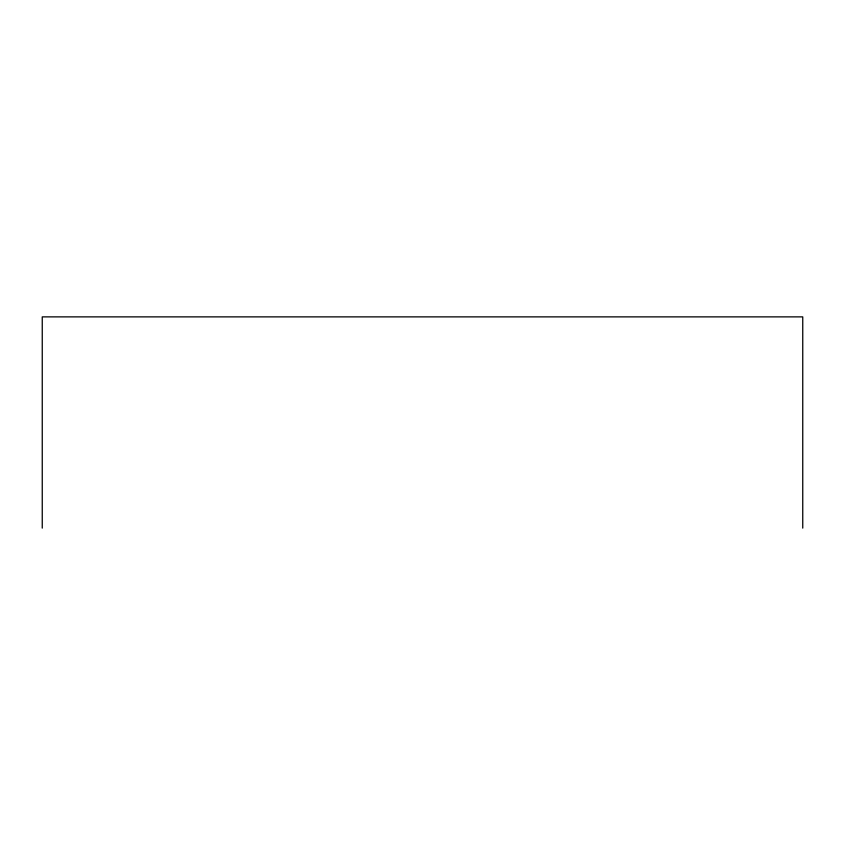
<?xml version="1.0" encoding="UTF-8"?>
<svg xmlns="http://www.w3.org/2000/svg" width="845" height="845" viewBox="0 0 845 845"><rect width="100%" height="100%" fill="white"/><g stroke="black" fill="none" stroke-linecap="round" stroke-linejoin="round"><path stroke-width="1.27" d="M802.75 528.125L802.75 316.875L42.25 316.875L42.25 528.125"/></g></svg>
